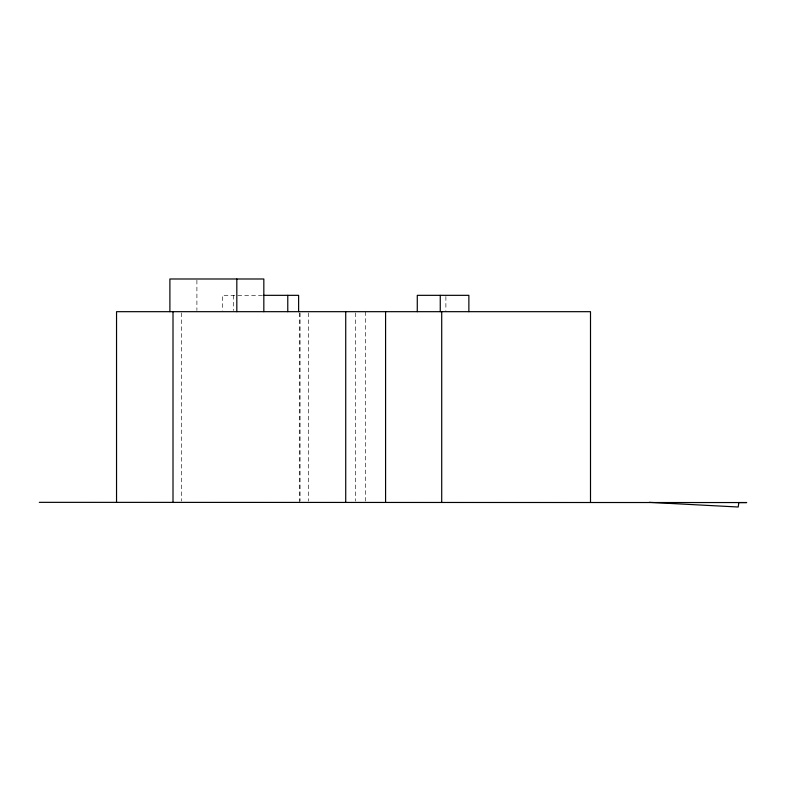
<?xml version="1.0" encoding="UTF-8"?>
<svg xmlns="http://www.w3.org/2000/svg" width="786" height="786" viewBox="0 0 786 786"><rect width="100%" height="100%" fill="white"/><g stroke="black" fill="none" stroke-linecap="round" stroke-linejoin="round"><path stroke-width="0.59" stroke-dasharray="3.93 2.95" d="M262.386 295.33L222.487 295.33L222.487 310.509M445.888 296.499L445.888 310.509M365.657 311.678L365.657 501.114M355.694 312.897L355.694 501.114M308.692 312.897L308.692 501.114M300.065 312.897L300.065 501.114M299.564 312.897L299.564 502.342M233.334 295.33L233.334 310.509M196.903 280.199L196.903 310.47M181.311 312.897L181.311 501.114"/><path stroke-width="1.18" d="M263.565 295.33L298.621 295.33L298.621 311.678M39.3 502.342L746.7 502.559L738.83 502.559L738.211 507.009L649.187 502.342M590.502 502.342L590.502 311.678L116.544 311.678L116.544 502.342M468.869 311.678L468.869 295.33L417.278 295.33L417.278 311.678M441.712 311.678L441.712 502.342M440.258 295.33L440.258 311.678M385.582 311.678L385.582 502.342M345.722 311.678L345.722 502.342M287.774 295.33L287.774 311.678M263.831 311.678L263.831 278.991L169.894 278.991L169.894 311.678M236.822 278.991L236.822 311.678M173.008 311.678L173.008 502.342"/></g></svg>
